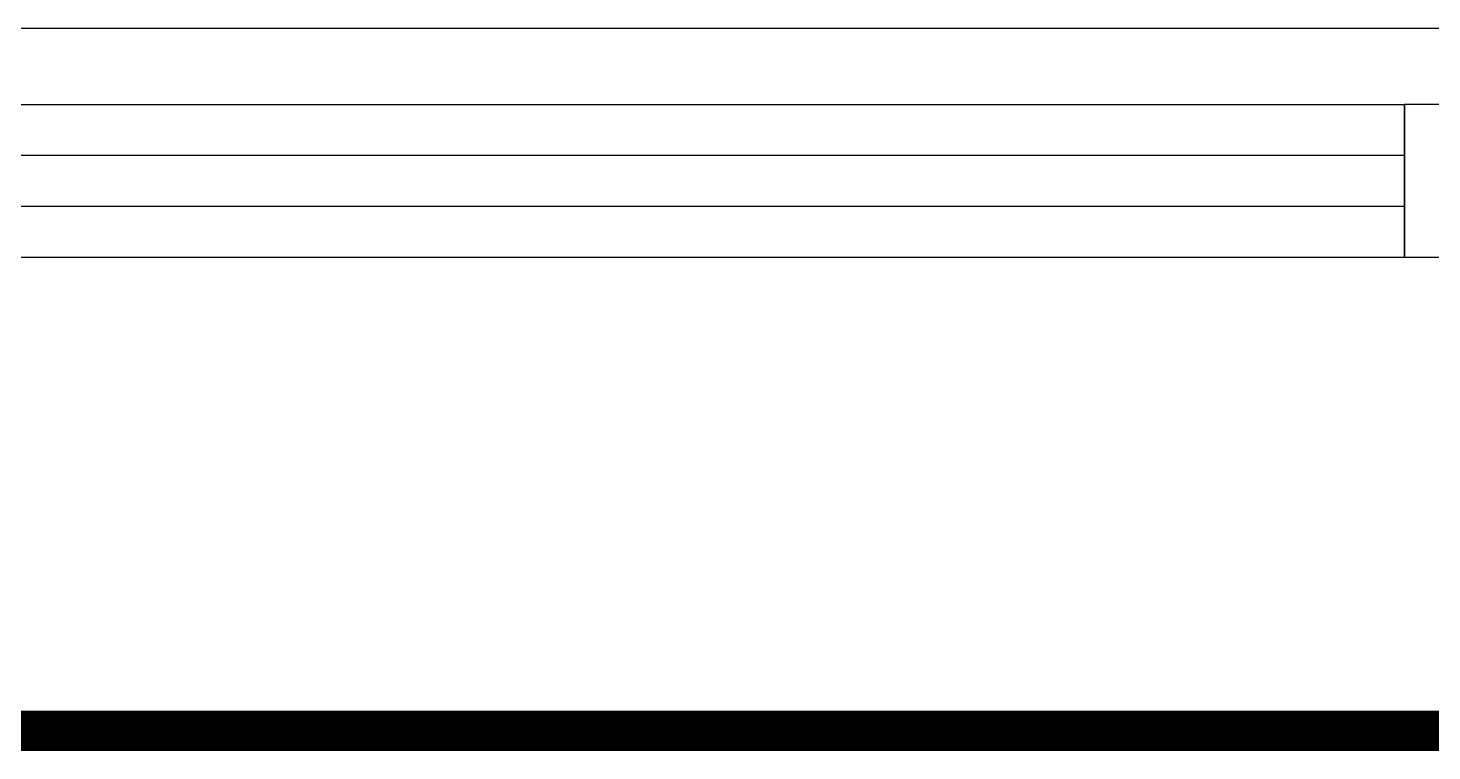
# Model space of a CAD drawing. Extents: x 12152 to 491505, y 111028 to 412681.
# Drawn here: x 174797 to 176633, y 213348 to 214294 of the extents above; entities that cross this region are included whole.
import ezdxf

# ---------------------------------------------------------------- set-up
doc = ezdxf.new("R2010")
doc.units = 0
doc.header["$LTSCALE"] = 1000
doc.header["$MEASUREMENT"] = 0
doc.linetypes.add('DASH', pattern=[0.35, 0.25, -0.1])
for name, color, linetype in [('WALL', 11, 'Continuous'), ('WINDOW', 4, 'Continuous'), ('WIRE-应急', 4, 'DASH'), ('图框(锁住)', 7, 'Continuous')]:
    doc.layers.add(name, color=color, linetype=linetype)

# ---------------------------------------------------------------- blocks, each defined once
blk = doc.blocks.new('$TCHSYS$WIN2D')
for p, q in [((-0.5, 0.5), (0.5, 0.5)), ((0.5, 0.5), (0.5, -0.5)), ((0.5, 0.16667), (-0.5, 0.16667)), ((0.5, -0.16667), (-0.5, -0.16667)), ((-0.5, -0.5), (0.5, -0.5))]:
    blk.add_line(p, q)

msp = doc.modelspace()

# ---------------------------------------------------------------- linework, layer by layer
at = {"layer": 'WALL', "color": 0}
for p, q in [((178397.1, 214194.2), (176597.1, 214194.2)), ((176597.1, 214194.2), (176597.1, 213994.2)), ((176597.1, 213994.2), (178397.1, 213994.2))]:
    msp.add_line(p, q, dxfattribs=at)
at = {"layer": 'WIRE-应急', "linetype": 'DASH', "const_width": 52.5}
msp.add_lwpolyline([(170723, 213374.6), (177196.2, 213374.6)], dxfattribs=at)
at = {"layer": '图框(锁住)', "color": 0}
msp.add_lwpolyline([(168947.1, 214294.2), (200447.1, 214294.2)], dxfattribs=at)

# ---------------------------------------------------------------- block references
at = {"layer": 'WINDOW', "color": 0, "xscale": -5400, "yscale": 200, "zscale": -5400, "rotation": 180}
msp.add_blockref('$TCHSYS$WIN2D', (173897.1, 214094.2), dxfattribs=at)

doc.saveas('drawing.dxf')
